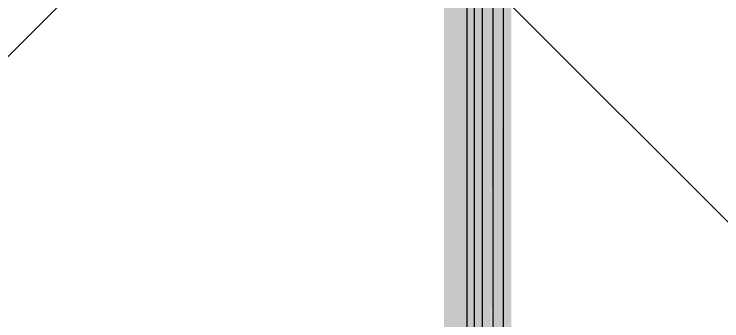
# Model space of a CAD drawing. Header units: millimetres. Extents: x 50357 to 985146, y 723188 to 1803594.
# Drawn here: x 862907.2 to 863213.1, y 732682.6 to 732815.2 of the extents above; entities that cross this region are included whole.
import ezdxf

# ---------------------------------------------------------------- set-up
doc = ezdxf.new("R2010")
doc.units = ezdxf.units.MM
doc.header["$LTSCALE"] = 3
doc.header["$MEASUREMENT"] = 0
doc.layers.add('Hatch (HOR not under LTC submission)', color=252, linetype='Continuous', lineweight=35)
doc.layers.add('I-WALL', color=7, linetype='Continuous', lineweight=25, true_color=0x6e6e6e)

msp = doc.modelspace()

# ---------------------------------------------------------------- hatches: boundary and pattern name
at = {"layer": 'Hatch (HOR not under LTC submission)'}
h = msp.add_hatch(dxfattribs=at)
h.set_pattern_fill('ANSI38', color=256, scale=4000)
h.paths.add_polyline_path([(853871.7666, 751128.0064), (853871.7666, 735638.9831), (853656.482, 735638.9831), (853656.482, 728688.9831), (867744.0584, 728688.9831), (867748.3434, 751128.0064)])
at = {"layer": 'I-WALL', "lineweight": 5}
for points in [[(863093.0285, 732203.9831), (863103.0284, 732203.9831), (863103.0284, 735338.9831), (863093.0285, 735338.9831), (863093.0285, 732236.4132)], [(863103.0284, 732203.9831), (863106.2173, 732203.9831), (863106.2173, 735338.9831), (863103.0284, 735338.9831), (863103.0284, 732236.4132)], [(863122.1002, 732203.9831), (863122.1002, 735338.9831), (863118.5784, 735338.9831), (863118.667, 733572.4831), (863120.5633, 733572.4831), (863120.5633, 733456.1717), (863118.667, 733456.1717), (863118.5784, 732203.9831)], [(863106.2173, 731088.9831), (863109.4157, 731088.9831), (863109.4157, 733338.9831), (863106.2173, 733338.9831), (863106.2173, 731090.6646)]]:
    msp.add_hatch(color=256, dxfattribs=at).paths.add_polyline_path(points, flags=0)
h = msp.add_hatch(color=256, dxfattribs=at)
h.paths.add_polyline_path([(863114.1937, 732203.9831), (863118.5523, 732203.9831), (863117.9145, 733439.4831), (863116.9341, 733439.4831), (863116.9341, 733338.9831), (863114.1937, 733338.9831), (863114.1937, 732228.9831)], flags=0)
h.paths.add_polyline_path([(863116.9341, 733589.4831), (863118.5523, 733589.4831), (863118.5523, 735338.9831), (863116.9341, 735338.9831), (863116.9341, 733646.9309)], flags=0)
at = {"layer": 'I-WALL'}
h = msp.add_hatch(color=256, dxfattribs=at)
h.paths.add_polyline_path([(863114.1937, 731088.9831), (863113.3277, 731854.4831), (863111.6816, 731854.4831), (863112.4991, 732154.4831), (863113.9408, 732154.4831), (863112.8947, 732237.3105), (863112.1357, 732237.3105), (863111.1316, 732269.0582), (863110.8501, 732269.0582), (863111.9292, 732304.0582), (863112.1357, 732304.0582), (863111.0137, 732418.0955), (863110.7481, 732418.0955), (863111.9343, 732453.0955), (863112.2483, 732453.0955), (863111.4186, 732457.1815), (863110.4186, 732457.1815), (863111.1947, 732501.528), (863112.1353, 732501.528), (863111.0454, 732568.3623), (863110.7482, 732568.3623), (863111.8343, 732603.3623), (863112.1353, 732603.3623), (863111.0993, 732607.6421), (863110.7704, 732607.6421), (863111.9323, 732652.9831), (863112.1353, 732652.9831), (863113.2347, 732678.9404), (863113.6256, 732678.9404), (863114.1937, 732882.9005), (863114.1937, 733338.9831), (863109.4157, 733338.9831), (863109.4157, 731088.9831)], flags=0)
h.paths.add_polyline_path([(863113.9408, 732044.4831), (863114.1937, 732044.4831), (863113.9408, 732060.0985)], flags=0)
h.paths.add_polyline_path([(863111.3495, 732310.5256), (863110.9292, 732310.5256), (863111.4207, 732310.5256)], flags=0)
h.paths.add_polyline_path([(863114.1075, 732391.474), (863113.6256, 732478.9404), (863113.1459, 732478.9404), (863114.0751, 732391.474)], flags=0)
h.paths.add_polyline_path([(863111.9323, 732627.3296), (863112.1353, 732627.3296), (863111.8343, 732627.3296)], flags=0)
h.paths.add_polyline_path([(863112.0638, 732635.0596), (863112.1353, 732635.0596), (863112.0638, 732643.6365)], flags=0)
h.paths.add_polyline_path([(863114.1041, 732639.779), (863114.1937, 732639.7791), (863114.0994, 732639.7791)], flags=0)
h.paths.add_polyline_path([(863111.4093, 732839.703), (863110.0482, 732839.703), (863110.0482, 733233.8961), (863111.4093, 733233.8961), (863111.4093, 732882.9005)], flags=0)
h.paths.add_polyline_path([(863113.5741, 732839.8365), (863112.213, 732839.8365), (863112.213, 733233.9831), (863113.5741, 733233.9831), (863113.5741, 732882.9005)], flags=0)

# ---------------------------------------------------------------- linework, layer by layer
for p, q in [((863103.0284, 731088.9831), (863103.0284, 735338.9831)), ((863114.1937, 732639.779), (863114.1937, 735338.9831)), ((863118.5523, 733439.4831), (863118.5523, 731088.9831)), ((863106.2173, 731088.9831), (863106.2173, 733338.9831)), ((863109.4157, 733338.9831), (863109.4157, 731088.9831))]:
    msp.add_line(p, q, dxfattribs=at)

doc.saveas('drawing.dxf')
